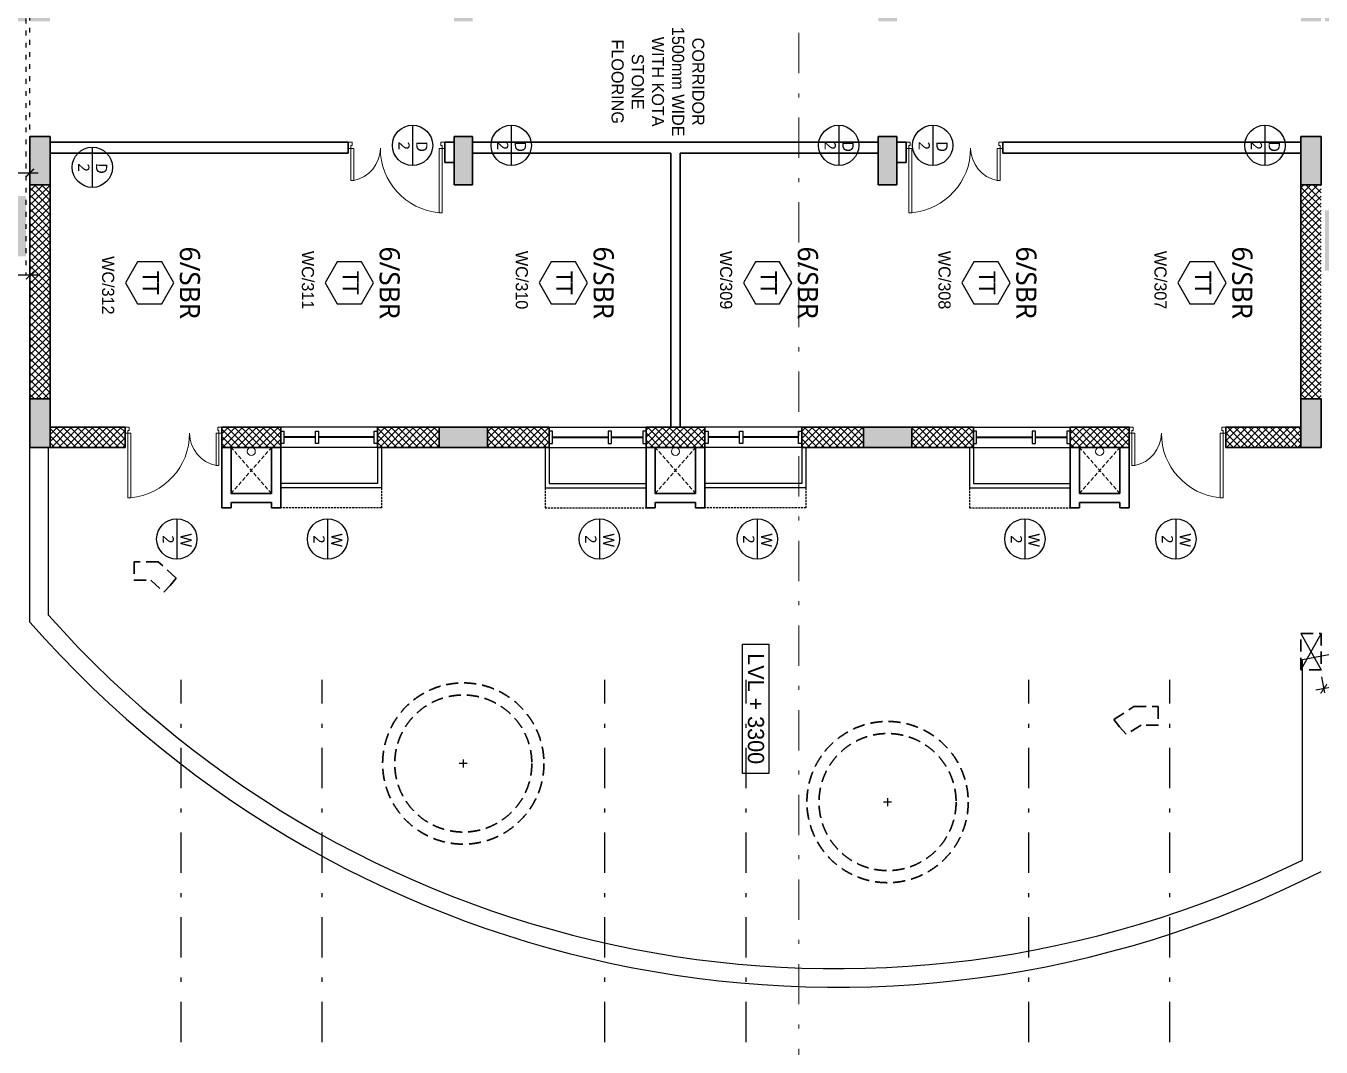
# Model space of a CAD drawing. Header units: millimetres. Extents: x -1127141 to 1597693, y -1835560 to -399335.
# Drawn here: x 1283221 to 1299282, y -503678 to -491010 of the extents above; entities that cross this region are included whole.
import ezdxf
from ezdxf.enums import TextEntityAlignment as Align

# ---------------------------------------------------------------- set-up
doc = ezdxf.new("R2010")
doc.units = ezdxf.units.MM
doc.header["$MEASUREMENT"] = 0
doc.header["$PDMODE"] = 67
for name, pattern in [('ACAD_ISO03W100', [30, 12, -18]), ('Dash dot', [21, 10, -5, 1, -5]), ('DASHED', [0.75, 0.5, -0.25]), ('HIDDEN', [0.375, 0.25, -0.125]), ('HIDDEN2', [4.7625, 3.175, -1.5875])]:
    doc.linetypes.add(name, pattern=pattern)
for name, color, linetype in [('A-Anno Tags', 6, 'Continuous'), ('A-Steps', 3, 'Continuous'), ('A-Wall Patt', 8, 'Continuous'), ('A-Window', 4, 'Continuous'), ('Anno_Frames', 7, 'Continuous'), ('COLUMN', 5, 'Continuous'), ('S-Conc Patt', 9, 'Continuous')]:
    doc.layers.add(name, color=color, linetype=linetype)
for name, color, linetype, lineweight in [('A-Detail Lines', 8, 'Continuous', 25), ('A-Door', 4, 'Continuous', 9), ('A-Wall Sec', 1, 'Continuous', 30), ('column hatch', 12, 'Continuous', 5), ('rwp', 231, 'Continuous', 5), ('S-Concrete', 40, 'Continuous', 30), ('Section lines', 8, 'Continuous', 13), ('shaft', 252, 'HIDDEN2', 5)]:
    doc.layers.add(name, color=color, linetype=linetype, lineweight=lineweight)
doc.styles.add('IIITD @ 100', font='trebuc.ttf', dxfattribs={"height": 210})
doc.styles.get("Standard").update_dxf_attribs({"font": 'trebuc.ttf'})
doc.dimstyles.new('IIITD_WD_M @ 100', dxfattribs={"dimscale": 100, "dimtxt": 1.5, "dimasz": 1, "dimexe": 0.5, "dimexo": 0.25, "dimgap": 0.3, "dimtad": 1, "dimdec": 0, "dimrnd": 5, "dimzin": 0, "dimdsep": 46, "dimtxsty": 'Standard', "dimblk": 'ARCHTICK', "dimcen": 0.2, "dimdle": 1, "dimclrd": 256, "dimclre": 256, "dimadec": 0, "dimazin": 0, "dimtfac": 1, "dimtdec": 0, "dimtofl": 0, "dimtmove": 0, "dimatfit": 0, "dimfxl": 2, "dimfxlon": 1, "dimtolj": 1, "dimtzin": 0, "dimlwd": -1, "dimlwe": -1, "dimarcsym": 0})
pattern_1 = [(315, (1445308.53, 119140.81), (44.194174, 44.194174), []), (45, (1445308.53, 119140.81), (-44.194174, 44.194174), [])]

# ---------------------------------------------------------------- blocks, each defined once
blk = doc.blocks.new('W 1200')
at = {"layer": 'A-Window', "linetype": 'HIDDEN', "ltscale": 100}
for p, q in [((552588, 7900), (552588, 9150)), ((552838, 7900), (552588, 7900))]:
    blk.add_line(p, q, dxfattribs=at)
at = {"layer": 'A-Window', "color": 2, "lineweight": 40}
for p, q in [((553463, 8720), (553463, 9110)), ((553463, 7990), (553463, 8680))]:
    blk.add_line(p, q, dxfattribs=at)
at = {"layer": 'A-Window', "color": 5}
for points in [[(553338, 7900), (552838, 7900), (552838, 9150)], [(553338, 7950), (552888, 7950), (552888, 9150)]]:
    blk.add_lwpolyline(points, dxfattribs=at)
at = {"layer": 'A-Window'}
for points in [[(553338, 7950), (553338, 9150)], [(553588, 7950), (553588, 9150)], [(553388, 8680), (553388, 8720), (553538, 8720), (553538, 8680), (553388, 8680)]]:
    blk.add_lwpolyline(points, dxfattribs=at)
for points in [[(553388, 9150), (553538, 9150), (553538, 9110), (553388, 9110)], [(553388, 7990), (553538, 7990), (553538, 7950), (553388, 7950)]]:
    blk.add_lwpolyline(points, close=True, dxfattribs=at)
blk = doc.blocks.new('*U29')
at = {"layer": 'A-Anno Tags'}
blk.add_lwpolyline([(-250, 0), (250, 0)], dxfattribs=at)
blk.add_circle((0, 0), 250, dxfattribs=at)
at = {"layer": 'Anno_Frames', "color": 7}
for tag, rotation, p in [('ENTITY', 359.7608, (15, 185)), ('ENTITYNO', 0.1757, (4, -36))]:
    blk.add_attdef(tag, text='', height=140, rotation=rotation, dxfattribs=at).set_placement(p, align=Align.TOP_CENTER)
blk = doc.blocks.new('Room Tag with Finish')
blk.add_lwpolyline([(0, 0), (-2.6, -1.5), (-2.6, -4.5), (0, -6), (2.6, -4.5), (2.6, -1.5)], close=True)
at = {"layer": 'Anno_Frames'}
blk.add_attdef('ROOM_NAME', text='', height=2.5, dxfattribs=at).set_placement((0, 0), align=Align.BOTTOM_CENTER)
blk.add_attdef('FF', text='', height=2, dxfattribs=at).set_placement((0, -1.85), align=Align.TOP_CENTER)
blk = doc.blocks.new('_ArchTick')
at = {"color": 0, "linetype": 'ByBlock', "const_width": 0.15}
blk.add_lwpolyline([(-0.5, -0.5), (0.5, 0.5)], dxfattribs=at)
blk = doc.blocks.new('*D62')
at = {"layer": 'A-Anno Tags', "transparency": 16777216}
for p, q in [((1301558, -498643), (1301597, -498841)), ((1301685, -498772), (1299217, -499252)), ((1299286, -499084), (1299325, -499282))]:
    blk.add_line(p, q, dxfattribs=at)
at = {"layer": 'Defpoints', "color": 0, "transparency": 16777216}
for p in [(1301553, -498618), (1299282, -499060), (1299315, -499233)]:
    blk.add_point(p, dxfattribs=at)
at = {"layer": 'A-Anno Tags', "transparency": 16777216, "xscale": 100, "yscale": 100, "zscale": 100}
for p, rotation in [((1301587, -498792), 10.99999999971052), ((1299315, -499233), 190.9999999997105)]:
    blk.add_blockref('_ArchTick', p, dxfattribs=dict(at, rotation=rotation))
at = {"layer": 'A-Anno Tags', "color": 0, "transparency": 16777216, "insert": (1300471, -499117), "char_height": 150, "attachment_point": 5, "rotation": 191}
blk.add_mtext('\\A1;2315', dxfattribs=at)
blk = doc.blocks.new('Section Grp abc')
at = {"layer": 'Section lines', "linetype": 'Dash dot', "ltscale": 50}
blk.add_line((603938, -152501), (625819, -152501), dxfattribs=at)
blk = doc.blocks.new('column 2.03')
at = {"layer": 'S-Conc Patt'}
h = blk.add_hatch(color=256, dxfattribs=at)
h.paths.add_polyline_path([(540567, -135247), (541303, -135104), (541351, -135349), (540615, -135493)])
h.paths.add_polyline_path([(524899, -138549), (524852, -138304), (525872, -138105), (525920, -138351)])
h.paths.add_polyline_path([(537562, -136088), (537515, -135842), (538535, -135644), (538583, -135889)])
h.paths.add_polyline_path([(534396, -136703), (534349, -136458), (535370, -136259), (535417, -136505)])
h.paths.add_polyline_path([(531231, -137318), (531183, -137073), (532204, -136875), (532252, -137120)])
h.paths.add_polyline_path([(528065, -137934), (528017, -137688), (529038, -137490), (529086, -137735)])
h.paths.add_polyline_path([(535977, -127931), (535929, -127685), (536950, -127487), (536998, -127732)])
h.paths.add_polyline_path([(532811, -128546), (532763, -128301), (533784, -128102), (533832, -128348)])
h.paths.add_polyline_path([(529645, -129159), (529597, -128914), (530618, -128715), (530666, -128961)])
h.paths.add_polyline_path([(520148, -131005), (520100, -130760), (521121, -130562), (521168, -130807)])
h.paths.add_polyline_path([(523313, -130390), (523266, -130145), (524286, -129946), (524334, -130192)])
h.paths.add_polyline_path([(526479, -129775), (526431, -129529), (527452, -129331), (527500, -129576)])
h.paths.add_polyline_path([(534601, -133067), (534645, -133292), (533909, -133435), (533865, -133210)])
h.paths.add_polyline_path([(534271, -131369), (534315, -131595), (533579, -131738), (533535, -131512)])
h.paths.add_polyline_path([(528270, -134297), (528314, -134523), (527578, -134666), (527534, -134440)])
h.paths.add_polyline_path([(527940, -132600), (527984, -132826), (527248, -132969), (527204, -132743)])
h.paths.add_polyline_path([(521917, -135532), (521961, -135758), (521225, -135901), (521181, -135675)])
h.paths.add_polyline_path([(521587, -133835), (521631, -134060), (520895, -134203), (520851, -133978)])
h.paths.add_polyline_path([(544878, -132790), (544734, -132054), (544980, -132007), (545123, -132743)])
h.paths.add_polyline_path([(517960, -142269), (517210, -142269), (517210, -142019), (517960, -142019)])
h.paths.add_polyline_path([(514865, -142269), (514115, -142269), (514115, -142019), (514865, -142019)])
h.paths.add_polyline_path([(511830, -142269), (511080, -142269), (511080, -142019), (511830, -142019)])
h.paths.add_polyline_path([(540791, -131864), (540202, -131979), (540246, -132204), (540835, -132090)])
h.paths.add_polyline_path([(544283, -129733), (544140, -128997), (544385, -128949), (544529, -129685)])
h.paths.add_polyline_path([(543544, -125930), (543401, -125194), (543646, -125146), (543789, -125882)])
h.paths.add_polyline_path([(539190, -126012), (539631, -125926), (539675, -126152), (539234, -126238)])
h.paths.add_polyline_path([(539780, -128474), (539694, -128032), (539920, -127989), (540006, -128430)])
h.paths.add_polyline_path([(541523, -126017), (541438, -125575), (541663, -125531), (541749, -125973)])
h.paths.add_polyline_path([(542306, -130041), (542220, -129599), (542446, -129555), (542531, -129997)])
h.paths.add_polyline_path([(542125, -127906), (541683, -127992), (541639, -127766), (542081, -127680)])
h.paths.add_polyline_path([(540306, -129975), (540392, -130417), (540166, -130460), (540080, -130019)])
h.paths.add_polyline_path([(515810, -129110), (515073, -129253), (515026, -129008), (515762, -128865)])
h.paths.add_polyline_path([(517979, -134770), (517865, -134181), (518091, -134137), (518205, -134726)])
h.paths.add_polyline_path([(517279, -136669), (516543, -136812), (516499, -136586), (517235, -136443)])
h.paths.add_polyline_path([(517859, -130220), (517123, -130363), (517075, -130117), (517811, -129974)])
h.paths.add_polyline_path([(516895, -142569), (516295, -142569), (516295, -142319), (516895, -142319)])
h.paths.add_polyline_path([(511830, -142569), (511080, -142569), (511080, -142319), (511830, -142319)])
h.paths.add_polyline_path([(519550, -142319), (520150, -142319), (520150, -142569), (519550, -142569)])
h.paths.add_polyline_path([(514865, -142569), (514115, -142569), (514115, -142319), (514865, -142319)])
h.paths.add_polyline_path([(516949, -134971), (516213, -135114), (516165, -134868), (516901, -134725)])
h.paths.add_polyline_path([(517957, -140158), (517221, -140302), (517173, -140056), (517909, -139913)])
h.paths.add_polyline_path([(517577, -128767), (516840, -128910), (516793, -128664), (517529, -128521)])
h.paths.add_polyline_path([(512267, -129799), (511531, -129942), (511483, -129696), (512220, -129553)])
h.paths.add_polyline_path([(513410, -135658), (512674, -135802), (512626, -135556), (513362, -135413)])
h.paths.add_polyline_path([(522640, -139248), (521830, -139406), (521782, -139160), (522592, -139003)])
h.paths.add_polyline_path([(511330, -135808), (511330, -136456), (511080, -136456), (511080, -135856)])
h.paths.add_polyline_path([(533146, -169460), (532396, -169460), (532396, -169210), (533146, -169210)])
h.paths.add_polyline_path([(533146, -164180), (532396, -164180), (532396, -163950), (533146, -163950)])
h.paths.add_polyline_path([(533146, -160650), (532396, -160650), (532396, -160400), (533146, -160400)])
h.paths.add_polyline_path([(533146, -165910), (532396, -165910), (532396, -165680), (533146, -165680)])
h.paths.add_polyline_path([(527886, -169460), (527136, -169460), (527136, -169210), (527886, -169210)])
h.paths.add_polyline_path([(527886, -164180), (527136, -164180), (527136, -163950), (527886, -163950)])
h.paths.add_polyline_path([(527886, -160650), (527136, -160650), (527136, -160400), (527886, -160400)])
h.paths.add_polyline_path([(527886, -165910), (527136, -165910), (527136, -165680), (527886, -165680)])
h.paths.add_polyline_path([(522626, -164180), (521876, -164180), (521876, -163950), (522626, -163950)])
h.paths.add_polyline_path([(517781, -158380), (517031, -158380), (517031, -158630), (517781, -158630)])
h.paths.add_polyline_path([(514115, -158380), (514865, -158380), (514865, -158630), (514115, -158630)])
h.paths.add_polyline_path([(511080, -158380), (511830, -158380), (511830, -158630), (511080, -158630)])
h.paths.add_polyline_path([(542531, -160650), (541931, -160650), (541931, -160400), (542531, -160400)])
h.paths.add_polyline_path([(517856, -160400), (517106, -160400), (517106, -160650), (517856, -160650)])
h.paths.add_polyline_path([(522626, -160650), (521876, -160650), (521876, -160400), (522626, -160400)])
h.paths.add_polyline_path([(538331, -160650), (537731, -160650), (537731, -160400), (538331, -160400)])
h.paths.add_polyline_path([(541931, -163950), (542531, -163950), (542531, -164180), (541931, -164180)])
h.paths.add_polyline_path([(538331, -164180), (537731, -164180), (537731, -163950), (538331, -163950)])
h.paths.add_polyline_path([(519656, -170420), (518906, -170420), (518906, -170170), (519656, -170170)])
h.paths.add_polyline_path([(511330, -165930), (511330, -165180), (511080, -165180), (511080, -165930)])
h.paths.add_polyline_path([(514251, -165930), (513501, -165930), (513501, -165680), (514251, -165680)])
h.paths.add_polyline_path([(519656, -171900), (518906, -171900), (518906, -171650), (519656, -171650)])
h.paths.add_polyline_path([(517856, -171900), (517106, -171900), (517106, -171650), (517856, -171650)])
h.paths.add_polyline_path([(517856, -165930), (517106, -165930), (517106, -165680), (517856, -165680)])
h.paths.add_polyline_path([(517856, -164180), (517106, -164180), (517106, -163950), (517856, -163950)])
h.paths.add_polyline_path([(518906, -166280), (518906, -165680), (519136, -165680), (519136, -166280)])
h.paths.add_polyline_path([(540096, -166130), (540096, -165680), (540326, -165680), (540326, -166130)])
h.paths.add_polyline_path([(537811, -165680), (538261, -165680), (538261, -165910), (537811, -165910)])
h.paths.add_polyline_path([(540096, -170170), (540096, -169720), (540326, -169720), (540326, -170170)])
h.paths.add_polyline_path([(537916, -170170), (537916, -169720), (538146, -169720), (538146, -170170)])
h.paths.add_polyline_path([(540326, -168040), (539876, -168040), (539876, -167810), (540326, -167810)])
h.paths.add_polyline_path([(537916, -168150), (537916, -167700), (538146, -167700), (538146, -168150)])
h.paths.add_polyline_path([(542116, -166280), (542116, -165680), (542346, -165680), (542346, -166280)])
h.paths.add_polyline_path([(522366, -170420), (522366, -169670), (522116, -169670), (522116, -170420)])
h.paths.add_polyline_path([(542096, -170169), (542096, -169569), (542346, -169569), (542346, -170169)])
h.paths.add_polyline_path([(511080, -158080), (511830, -158080), (511830, -158330), (511080, -158330)])
h.paths.add_polyline_path([(520150, -158330), (519550, -158330), (519550, -158080), (520150, -158080)])
h.paths.add_polyline_path([(516295, -147580), (516895, -147580), (516895, -147810), (516295, -147810)])
h.paths.add_polyline_path([(516895, -158330), (516295, -158330), (516295, -158080), (516895, -158080)])
h.paths.add_polyline_path([(516295, -152840), (516895, -152840), (516895, -153070), (516295, -153070)])
h.paths.add_polyline_path([(514865, -147810), (514265, -147810), (514265, -147580), (514865, -147580)])
h.paths.add_polyline_path([(514865, -153070), (514265, -153070), (514265, -152840), (514865, -152840)])
h.paths.add_polyline_path([(514115, -158080), (514865, -158080), (514865, -158330), (514115, -158330)])
h.paths.add_polyline_path([(514251, -171900), (513501, -171900), (513501, -171650), (514251, -171650)])
h.paths.add_polyline_path([(511330, -147395), (511330, -147995), (511080, -147995), (511080, -147395)])
h.paths.add_polyline_path([(511330, -152654), (511330, -153255), (511080, -153255), (511080, -152654)])
h.paths.add_polyline_path([(520150, -147394), (520150, -147994), (519900, -147994), (519900, -147394)])
h.paths.add_polyline_path([(520150, -152655), (520150, -153255), (519900, -153255), (519900, -152655)])
h.paths.add_polyline_path([(522346, -165680), (522346, -166430), (522116, -166430), (522116, -165680)])
edge = h.paths.add_edge_path()
edge.add_line((547866, -169460), (547116, -169460))
edge.add_line((547116, -169210), (547866, -169210))
edge.add_line((547116, -169460), (547116, -169210))
edge.add_line((547866, -164180), (547116, -164180))
edge.add_line((547116, -163950), (547866, -163950))
edge.add_line((547116, -164180), (547116, -163950))
edge.add_line((547866, -160650), (547116, -160650))
edge.add_line((547116, -160400), (547866, -160400))
edge.add_line((547116, -160650), (547116, -160400))
edge.add_line((547866, -165910), (547116, -165910))
edge.add_line((547116, -165680), (547866, -165680))
edge.add_line((547116, -165910), (547116, -165680))
h.paths.add_polyline_path([(558386, -164180), (557636, -164180), (557636, -163950), (558386, -163950)])
h.paths.add_polyline_path([(558386, -160650), (557636, -160650), (557636, -160400), (558386, -160400)])
h.paths.add_polyline_path([(558146, -165680), (558146, -166430), (557916, -166430), (557916, -165680)])
h.paths.add_polyline_path([(553126, -169460), (552376, -169460), (552376, -169210), (553126, -169210)])
h.paths.add_polyline_path([(553126, -164180), (552376, -164180), (552376, -163950), (553126, -163950)])
h.paths.add_polyline_path([(553126, -160650), (552376, -160650), (552376, -160400), (553126, -160400)])
h.paths.add_polyline_path([(553126, -165910), (552376, -165910), (552376, -165680), (553126, -165680)])
h.paths.add_polyline_path([(547866, -169460), (547116, -169460), (547116, -169210), (547866, -169210)], flags=17)
h.paths.add_polyline_path([(547866, -164180), (547116, -164180), (547116, -163950), (547866, -163950)], flags=17)
h.paths.add_polyline_path([(547866, -160650), (547116, -160650), (547116, -160400), (547866, -160400)], flags=17)
h.paths.add_polyline_path([(547866, -165910), (547116, -165910), (547116, -165680), (547866, -165680)], flags=17)
h.paths.add_polyline_path([(565551, -171255), (565551, -170655), (565301, -170655), (565301, -171255)])
h.paths.add_polyline_path([(565551, -160650), (564951, -160650), (564951, -160400), (565551, -160400)])
h.paths.add_polyline_path([(561351, -160650), (560751, -160650), (560751, -160400), (561351, -160400)])
h.paths.add_polyline_path([(565551, -164180), (564951, -164180), (564951, -163950), (565551, -163950)])
h.paths.add_polyline_path([(561351, -164180), (560751, -164180), (560751, -163950), (561351, -163950)])
h.paths.add_polyline_path([(565551, -166430), (565551, -165680), (565301, -165680), (565301, -166430)])
h.paths.add_polyline_path([(560601, -171255), (561351, -171255), (561351, -171005), (560601, -171005)])
h.paths.add_polyline_path([(561351, -166430), (561351, -165680), (561121, -165680), (561121, -166430)])
h.paths.add_polyline_path([(557896, -171255), (557896, -170505), (558146, -170505), (558146, -171255)])
at = {"layer": 'A-Detail Lines'}
for p, q in [((522459, -142319), (522909, -142569)), ((522459, -142569), (522909, -142319)), ((524500, -147695), (524600, -147695)), ((524550, -147645), (524550, -147745)), ((524022, -152956), (524122, -152956)), ((524072, -152906), (524072, -153006))]:
    blk.add_line(p, q, dxfattribs=at)
at = {"layer": 'S-Concrete', "lineweight": 35}
for p, q in [((516295, -142569), (516295, -142319)), ((516295, -142319), (516895, -142319)), ((516895, -142319), (516895, -142569)), ((519550, -142569), (519550, -142319)), ((519550, -142319), (520150, -142319)), ((520150, -142319), (520150, -142569)), ((516895, -142569), (516295, -142569)), ((520150, -142569), (519550, -142569)), ((523526, -144891), (523526, -144891)), ((519900, -147994), (519900, -147394)), ((519900, -147394), (520150, -147394)), ((520150, -147394), (520150, -147994)), ((516295, -147810), (516295, -147580)), ((516295, -147580), (516895, -147580)), ((516895, -147580), (516895, -147810)), ((516895, -147810), (516295, -147810)), ((520150, -147994), (519900, -147994)), ((519900, -153255), (519900, -152655)), ((519900, -152655), (520150, -152655)), ((520150, -152655), (520150, -153255)), ((516295, -153070), (516295, -152840)), ((516295, -152840), (516895, -152840)), ((516895, -152840), (516895, -153070)), ((516895, -153070), (516295, -153070)), ((520150, -153255), (519900, -153255)), ((516295, -158330), (516295, -158080)), ((516295, -158080), (516895, -158080)), ((516895, -158080), (516895, -158330)), ((519550, -158330), (519550, -158080)), ((519550, -158080), (520150, -158080)), ((520150, -158080), (520150, -158330)), ((516895, -158330), (516295, -158330)), ((520150, -158330), (519550, -158330))]:
    blk.add_line(p, q, dxfattribs=at)
at = {"layer": 'S-Concrete', "linetype": 'DASHED', "lineweight": 35, "ltscale": 300}
for p, q in [((523366, -144640), (523366, -144340)), ((523366, -144340), (523596, -144340)), ((523596, -144340), (523596, -144549)), ((523526, -144891), (523366, -144640)), ((523596, -144549), (523708, -144737)), ((523615, -144818), (523526, -144891)), ((523708, -144737), (523615, -144818)), ((521773, -156518), (521569, -156738)), ((521862, -156591), (521773, -156518)), ((521569, -156738), (521569, -157038)), ((521799, -156830), (521945, -156670)), ((521945, -156670), (521862, -156591)), ((521799, -157038), (521799, -156830)), ((521569, -157038), (521799, -157038))]:
    blk.add_line(p, q, dxfattribs=at)
blk.add_lwpolyline([(522459, -142319), (522909, -142319), (522909, -142569), (522459, -142569)], close=True, dxfattribs=at)
for centre, radius in [((524550, -147695), 1000), ((524550, -147695), 850), ((524072, -152956), 1000), ((524072, -152956), 850)]:
    blk.add_circle(centre, radius, dxfattribs=at)
blk = doc.blocks.new('*D416')
at = {"layer": 'A-Anno Tags', "color": 8, "transparency": 16777216}
for p, q in [((-285173, 47454), (-285541, 47454)), ((-285066, 47266), (-285173, 47454)), ((-285316, 47266), (-284816, 47266))]:
    blk.add_line(p, q, dxfattribs=at)
at = {"layer": 'A-Anno Tags', "color": 254, "transparency": 16777216}
for p, q in [((-285216, 47166), (-285216, 47316)), ((-284916, 47266), (-284916, 47216))]:
    blk.add_line(p, q, dxfattribs=at)
at = {"layer": 'Defpoints', "color": 0, "transparency": 16777216}
for p in [(-284916, 47266), (-284916, 47266), (-285216, 46480)]:
    blk.add_point(p, dxfattribs=at)
at = {"layer": 'A-Anno Tags', "color": 8, "transparency": 16777216, "xscale": 100, "yscale": 100, "zscale": 100, "rotation": 180}
blk.add_blockref('_ArchTick', (-285216, 47266), dxfattribs=at)
at = {"layer": 'A-Anno Tags', "color": 8, "transparency": 16777216, "xscale": 100, "yscale": 100, "zscale": 100}
blk.add_blockref('_ArchTick', (-284916, 47266), dxfattribs=at)
at = {"layer": 'A-Anno Tags', "color": 0, "transparency": 16777216, "insert": (-285357, 47560), "char_height": 150, "attachment_point": 5}
blk.add_mtext('\\A1;300', dxfattribs=at)
blk = doc.blocks.new('*D418')
at = {"layer": 'A-Anno Tags', "color": 254, "transparency": 16777216}
for p, q in [((-285941, 46095), (-285941, 45945)), ((-284916, 46070), (-284916, 45945))]:
    blk.add_line(p, q, dxfattribs=at)
at = {"layer": 'A-Anno Tags', "color": 8, "transparency": 16777216}
blk.add_line((-284816, 45995), (-286041, 45995), dxfattribs=at)
at = {"layer": 'Defpoints', "color": 0, "transparency": 16777216}
for p in [(-285941, 46174), (-284916, 46095), (-285941, 45995)]:
    blk.add_point(p, dxfattribs=at)
at = {"layer": 'A-Anno Tags', "color": 8, "transparency": 16777216, "xscale": 100, "yscale": 100, "zscale": 100, "rotation": 180}
blk.add_blockref('_ArchTick', (-285941, 45995), dxfattribs=at)
at = {"layer": 'A-Anno Tags', "color": 8, "transparency": 16777216, "xscale": 100, "yscale": 100, "zscale": 100}
blk.add_blockref('_ArchTick', (-284916, 45995), dxfattribs=at)
at = {"layer": 'A-Anno Tags', "color": 0, "transparency": 16777216, "insert": (-285429, 46116), "char_height": 150, "attachment_point": 5}
blk.add_mtext('\\A1;EQ', dxfattribs=at)
blk = doc.blocks.new('Door 1200')
at = {"layer": 'A-Door', "color": 5, "lineweight": 18}
for p, q in [((524084, 16182), (524084, 16132)), ((524084, 16182), (524159, 16182)), ((524084, 16132), (524124, 16132)), ((524124, 16147), (524124, 16132)), ((524159, 16147), (524124, 16147)), ((524159, 16182), (524159, 16147)), ((524159, 16147), (524557, 16147)), ((524159, 16112), (524159, 16147)), ((524159, 16112), (524557, 16112)), ((524557, 16147), (524557, 16112)), ((524084, 15032), (524124, 15032)), ((524084, 14982), (524084, 15032)), ((524084, 14982), (524159, 14982)), ((524124, 15017), (524124, 15032)), ((524159, 15017), (524124, 15017)), ((524159, 15052), (524159, 15017)), ((524159, 15052), (524958, 15052)), ((524159, 14982), (524159, 15017)), ((524159, 15017), (524958, 15017)), ((524958, 15017), (524958, 15052))]:
    blk.add_line(p, q, dxfattribs=at)
at = {"layer": 'A-Door', "lineweight": 18}
for centre, radius, start, end in [((524155, 16193), 411, 270.5695, 348.692), ((524157, 14978), 804, 5.3147, 89.8716)]:
    blk.add_arc(centre, radius, start, end, dxfattribs=at)
blk = doc.blocks.new('4w5t4554yg')
at = {"layer": 'A-Anno Tags'}
dim = blk.add_linear_dim(base=(-284916.5, 47265.6), p1=(-285216.5, 46480.2), p2=(-284916.5, 47265.6), angle=180, dimstyle='IIITD_WD_M @ 100', override={"dimtmove": 1}, dxfattribs=at)
dim.commit()
dim.dimension.update_dxf_attribs({"geometry": '*D416', "text_midpoint": (-285203.1, 47453.5), "dimtype": 128})
dim = blk.add_linear_dim(base=(-285941.5, 45995.4), p1=(-284916.5, 46095), p2=(-285941.5, 46173.7), angle=180, text='EQ', dimstyle='IIITD_WD_M @ 100', dxfattribs=at)
dim.commit()
dim.dimension.update_dxf_attribs({"geometry": '*D418', "text_midpoint": (-285429, 46116)})

msp = doc.modelspace()

# ---------------------------------------------------------------- hatches: boundary and pattern name
at = {"layer": 'A-Wall Patt'}
h = msp.add_hatch(dxfattribs=at)
h.set_pattern_fill('ANSI37', color=256, scale=500, style=0)
h.set_pattern_definition([(315, (1301289.74, -493941.75), (44.19417, 44.19417), []), (45, (1301289.74, -493941.75), (-44.19417, 44.19417), [])])
h.paths.add_polyline_path([(1301443.6, -494048.2), (1301443, -494045.1), (1301442.3, -494045.2), (1301398.2, -493818.2), (1301081.7, -493818.2), (1301081.7, -494048.2)])
h.paths.add_polyline_path([(1301966.8, -496739.8), (1302211.5, -496692.2), (1301687.7, -493997.5), (1301443, -494045.1)])
h.paths.add_polyline_path([(1301299.2, -493309), (1301544.6, -493261.3), (1301302.3, -492014.7), (1301056.9, -492062.4)])
h.paths.add_polyline_path([(1299281.7, -495638.3), (1299281.7, -492983.3), (1299031.7, -492983.3), (1299031.7, -495638.3)])
h.paths.add_polyline_path([(1299281.7, -490353.3), (1299281.7, -487768.3), (1299031.7, -487768.3), (1299031.7, -490353.3)])
h.paths.add_polyline_path([(1299031.7, -496238.2), (1299031.7, -495988.3), (1298101, -495988.3), (1298101, -496239)])
h.paths.add_polyline_path([(1299031.7, -487418.3), (1299031.7, -487168.3), (1298101, -487168.3), (1298101, -487418.3)])
h = msp.add_hatch(dxfattribs=at)
h.set_pattern_fill('ANSI37', color=256, scale=500, style=0)
h.set_pattern_definition(pattern_1)
h.paths.add_polyline_path([(1283521, -490353.3), (1283521, -487768.3), (1283271, -487768.3), (1283271, -490353.3)])
h.paths.add_polyline_path([(1283521, -495638.3), (1283521, -492983.3), (1283271, -492983.3), (1283271, -495638.3)])
h.paths.add_polyline_path([(1284451, -496238.3), (1284451, -495988.3), (1283521, -495988.3), (1283521, -496238.3)])
h.paths.add_polyline_path([(1286381, -496239), (1286381, -495988.3), (1285651, -495988.3), (1285651, -496239)])
h = msp.add_hatch(dxfattribs=at)
h.set_pattern_fill('ANSI37', color=256, scale=500, style=0)
h.set_pattern_definition(pattern_1)
h.paths.add_polyline_path([(1289711, -496239), (1289711, -495988.3), (1288946, -495988.3), (1288946, -496238.3)])
h.paths.add_polyline_path([(1288346, -496238.3), (1288346, -495988.3), (1287581, -495988.3), (1287581, -496238.3)])
h = msp.add_hatch(dxfattribs=at)
h.set_pattern_fill('ANSI37', color=256, scale=500, style=0)
h.set_pattern_definition(pattern_1)
h.paths.add_polyline_path([(1296901, -496238.3), (1296901, -495988.3), (1296171, -495988.3), (1296171, -496238.3)])
h.paths.add_polyline_path([(1294971, -496238.3), (1294971, -495988.3), (1294206.7, -495988.3), (1294206.7, -496238.3)])
h.paths.add_polyline_path([(1293606.7, -496238.4), (1293606.7, -495988.3), (1292841, -495988.3), (1292841, -496239)])
h.paths.add_polyline_path([(1291641, -496239), (1291641, -495988.3), (1290911, -495988.3), (1290911, -496239)])

# ---------------------------------------------------------------- linework, layer by layer
at = {"layer": 'A-Anno Tags'}
msp.add_lwpolyline([(1292435.6, -498678.7), (1292435.6, -500282.3), (1292105.5, -500282.3), (1292105.5, -498678.7)], close=True, dxfattribs=at)
at = {"layer": 'A-Detail Lines', "linetype": 'ACAD_ISO03W100', "ltscale": 5}
for p, q in [((1283221.6, -487768.3), (1283221.6, -494093.8)), ((1283271.6, -494093.8), (1283271.6, -487768.3))]:
    msp.add_line(p, q, dxfattribs=at)
at = {"layer": 'A-Detail Lines', "linetype": 'Dash dot', "ltscale": 50}
for p, q in [((1285146, -503616.3), (1285146, -499122.7)), ((1286896, -503616.3), (1286896, -499122.7)), ((1290399.3, -503616.3), (1290399.3, -499122.7)), ((1292152.6, -503616.3), (1292152.6, -499122.7)), ((1295656, -503616.3), (1295656, -499122.7)), ((1297406, -503616.3), (1297406, -499122.7))]:
    msp.add_line(p, q, dxfattribs=at)
at = {"layer": 'A-Steps'}
for p, q in [((1283271, -498407.8), (1283271, -496238.3)), ((1283501, -498320.7), (1283501, -496238.3)), ((1299051.7, -498870.1), (1301735.2, -498348.4)), ((1299051.7, -501357.4), (1299051.7, -498870.1))]:
    msp.add_line(p, q, dxfattribs=at)
for radius, start, end in [(13077.7, 221.6658, 296.23549), (13307.7, 221.28758, 296.85309)]:
    msp.add_arc((1293270.5, -489626.8), radius, start, end, dxfattribs=at)
at = {"layer": 'A-Wall Patt'}
for p, q in [((1285769.3, -496238.3), (1285770, -496239)), ((1285910.7, -496238.3), (1285911.5, -496239)), ((1285981.5, -496238.3), (1285982.2, -496239)), ((1286122.9, -496238.3), (1286123.6, -496239)), ((1286193.6, -496238.3), (1286194.3, -496239)), ((1291072.6, -496238.3), (1291073.3, -496239)), ((1291214, -496238.3), (1291214.8, -496239)), ((1291284.8, -496238.3), (1291285.5, -496239)), ((1291426.2, -496238.3), (1291426.9, -496239)), ((1291496.9, -496238.3), (1291497.6, -496239)), ((1291638.3, -496238.3), (1291641, -496241)), ((1296310.2, -496238.3), (1296310.9, -496239)), ((1296380.9, -496238.3), (1296381.6, -496239)), ((1296522.4, -496238.3), (1296523.1, -496239)), ((1296593.1, -496238.3), (1296593.8, -496239)), ((1296734.5, -496238.3), (1296735.2, -496239)), ((1291526, -496974.5), (1291540.5, -496989))]:
    msp.add_line(p, q, dxfattribs=at)
at = {"layer": 'A-Wall Sec', "lineweight": 35}
for p, q in [((1283521, -492453.3), (1287216, -492453.3)), ((1287216, -492588.3), (1287216, -492453.3)), ((1288531, -492453.3), (1288416, -492453.3)), ((1288416, -492453.3), (1288416, -492703.3)), ((1288416, -492453.3), (1288531, -492453.3)), ((1288761, -492453.3), (1293791, -492453.3)), ((1294136, -492453.3), (1294021, -492453.3)), ((1294021, -492453.3), (1294136, -492453.3)), ((1294136, -492453.3), (1294136, -492703.3)), ((1295336, -492588.3), (1295336, -492453.3)), ((1295336, -492453.3), (1299031.7, -492453.3)), ((1283521, -492588.3), (1287216, -492588.3)), ((1288416, -492703.3), (1288531, -492703.3)), ((1288761, -492588.3), (1291218.5, -492588.3)), ((1291218.5, -492588.3), (1291218.5, -495988.3)), ((1291333.5, -492588.3), (1291333.5, -495988.3)), ((1291333.5, -492588.3), (1293791, -492588.3)), ((1294136, -492703.3), (1294021, -492703.3)), ((1295336, -492588.3), (1299031.7, -492588.3)), ((1283271, -492983.3), (1283271, -495778.3)), ((1283521, -492983.3), (1283521, -495778.3)), ((1299031.7, -495778.3), (1299031.7, -492983.3)), ((1284451, -495988.3), (1283521, -495988.3)), ((1284451, -496238.3), (1284451, -495988.3)), ((1285651, -495988.3), (1286381, -495988.3)), ((1285651, -496988.3), (1285651, -495988.3)), ((1286381, -495988.3), (1286381, -496988.3)), ((1288416.7, -495988.3), (1287581, -495988.3)), ((1287581, -496238.3), (1287581, -495988.3)), ((1289711, -495988.3), (1288946, -495988.3)), ((1289711, -496239), (1289711, -495988.3)), ((1290911, -495988.3), (1291641, -495988.3)), ((1290911, -496988.3), (1290911, -495988.3)), ((1291641, -495988.3), (1291641, -496988.3)), ((1293676.7, -495988.3), (1292841, -495988.3)), ((1292841, -496239), (1292841, -495988.3)), ((1294971, -495988.3), (1294136.7, -495988.3)), ((1294971, -496238.3), (1294971, -495988.3)), ((1296171, -495988.3), (1296901, -495988.3)), ((1296171, -496988.3), (1296171, -495988.3)), ((1296901, -495988.3), (1296901, -496988.3)), ((1299031.7, -495988.3), (1298101, -495988.3)), ((1298101, -496239), (1298101, -495988.3)), ((1284451, -496238.3), (1283521, -496238.3)), ((1286381, -496239), (1285651, -496239)), ((1285766, -496239), (1285766, -496809)), ((1286266, -496809), (1286266, -496239)), ((1288416.7, -496238.3), (1287581, -496238.3)), ((1289711, -496239), (1288946, -496238.3)), ((1291641, -496239), (1290911, -496239)), ((1291026, -496239), (1291026, -496809)), ((1291526, -496809), (1291526, -496239)), ((1293676.7, -496238.3), (1292841, -496239)), ((1294971, -496238.3), (1294136.7, -496238.3)), ((1296901, -496238.3), (1296171, -496238.3)), ((1296286, -496239), (1296286, -496809)), ((1296786, -496809), (1296786, -496239)), ((1299031.7, -496238.2), (1298101, -496239)), ((1285766, -496809), (1286266, -496809)), ((1291026, -496809), (1291526, -496809)), ((1296286, -496809), (1296786, -496809)), ((1285766, -496988.3), (1285651, -496988.3)), ((1285766, -496924), (1285766, -496988.3)), ((1286266, -496924), (1285766, -496924)), ((1286266, -496988.3), (1286266, -496924)), ((1286381, -496988.3), (1286266, -496988.3)), ((1291026, -496988.3), (1290911, -496988.3)), ((1291026, -496924), (1291026, -496988.3)), ((1291526, -496924), (1291026, -496924)), ((1291526, -496988.3), (1291526, -496924)), ((1291641, -496988.3), (1291526, -496988.3)), ((1296286, -496988.3), (1296171, -496988.3)), ((1296286, -496924), (1296286, -496988.3)), ((1296786, -496924), (1296286, -496924)), ((1296786, -496988.3), (1296786, -496924)), ((1296901, -496988.3), (1296786, -496988.3))]:
    msp.add_line(p, q, dxfattribs=at)
at = {"layer": 'rwp'}
for centre in [(1286016, -496289), (1291276, -496289), (1296536, -496289)]:
    msp.add_circle(centre, 50, dxfattribs=at)
at = {"layer": 'shaft', "ltscale": 15}
for p, q in [((1286266, -496809), (1285766, -496239)), ((1285766, -496809), (1286266, -496239)), ((1291526, -496809), (1291026, -496239)), ((1291026, -496809), (1291526, -496239)), ((1296786, -496809), (1296286, -496239)), ((1296286, -496809), (1296786, -496239))]:
    msp.add_line(p, q, dxfattribs=at)

# ---------------------------------------------------------------- block references
at = {"layer": 'A-Anno Tags'}
msp.add_blockref('4w5t4554yg', (1568187.4, -540099), dxfattribs=at)
at = {"layer": 'A-Anno Tags', "rotation": 270.0000000000001}
msp.add_blockref('Section Grp abc', (1445308.5, 119140.8), dxfattribs=at)
at = {"layer": 'A-Anno Tags', "xscale": 100, "yscale": 100, "zscale": 100, "rotation": 270.0000000000001}
for p in [(1285055.1, -494197.2), (1287532.4, -494197.2), (1290185, -494197.2), (1292717.8, -494197.2), (1295426.7, -494197.2), (1298104.7, -494197.2)]:
    msp.add_blockref('Room Tag with Finish', p, dxfattribs=at).add_auto_attribs({'ROOM_NAME': '6/SBR', 'FF': 'TT'})
at = {"layer": 'Anno_Frames', "rotation": 270.0000000000001}
for p, values in [((1288015.5, -492492.1), {'ENTITY': 'D', 'ENTITYNO': '2'}), ((1289238.8, -492492.1), {'ENTITY': 'D', 'ENTITYNO': '2'}), ((1293300.2, -492492.1), {'ENTITY': 'D', 'ENTITYNO': '2'}), ((1294466, -492492.1), {'ENTITY': 'D', 'ENTITYNO': '2'}), ((1298585.2, -492492.1), {'ENTITY': 'D', 'ENTITYNO': '2'}), ((1284044.4, -492763.6), {'ENTITY': 'D', 'ENTITYNO': '2'}), ((1285091.9, -497375.2), {'ENTITY': 'W', 'ENTITYNO': '2'}), ((1286961.5, -497375.2), {'ENTITY': 'W', 'ENTITYNO': '2'}), ((1290332, -497375.2), {'ENTITY': 'W', 'ENTITYNO': '2'}), ((1292290, -497375.2), {'ENTITY': 'W', 'ENTITYNO': '2'}), ((1295608.2, -497375.2), {'ENTITY': 'W', 'ENTITYNO': '2'}), ((1297481.3, -497375.2), {'ENTITY': 'W', 'ENTITYNO': '2'})]:
    msp.add_blockref('*U29', p, dxfattribs=at).add_auto_attribs(values)
at = {"layer": 'COLUMN', "rotation": 270.0000000000001}
msp.add_blockref('column 2.03', (1441600.8, 23911.9), dxfattribs=at)
at = {"layer": 'column hatch', "xscale": -1}
for name, p, rotation in [('Door 1200', (1303398.3, 31630.3), 90), ('W 1200', (1281760.6, -1049576.1), 270.0000000000001), ('W 1200', (1287020.6, -1049576.1), 270.0000000000001), ('Door 1200', (1313083.3, 28095.3), 90)]:
    msp.add_blockref(name, p, dxfattribs=dict(at, rotation=rotation))
at = {"layer": 'column hatch'}
for name, p, rotation in [('Door 1200', (1279153.6, 31630.3), 270.0000000000001), ('Door 1200', (1269468.6, 28095.3), 270.0000000000001), ('W 1200', (1295531.3, -1049576.1), 90.00000000000001), ('W 1200', (1300791.3, -1049576.1), 90.00000000000001)]:
    msp.add_blockref(name, p, dxfattribs=dict(at, rotation=rotation))

# ---------------------------------------------------------------- texts
at = {"layer": 'A-Anno Tags', "char_height": 150, "attachment_point": 5, "rotation": 270, "style": 'IIITD @ 100'}
for s, insert, width in [('{\\fCentury Gothic|b0|i0|c0|p34;CORRIDOR 1500mm WIDE WITH KOTA STONE FLOORING}', (1291057.7, -491701.9), 1590.864), ('{\\fCentury Gothic|b0|i0|c0|p34;WC/311}', (1286717, -494163), 739.56), ('{\\fCentury Gothic|b0|i0|c0|p34;WC/310}', (1289369.6, -494163), 739.56), ('{\\fCentury Gothic|b0|i0|c0|p34;WC/309}', (1291902.5, -494163), 739.56), ('{\\fCentury Gothic|b0|i0|c0|p34;WC/308}', (1294611.4, -494163), 739.56), ('{\\fCentury Gothic|b0|i0|c0|p34;WC/307}', (1297289.4, -494163), 739.56), ('{\\fCentury Gothic|b0|i0|c0|p34;WC/312}', (1284239.7, -494228.6), 739.56)]:
    msp.add_mtext(s, dxfattribs=dict(at, insert=insert, width=width))
at = {"layer": 'A-Anno Tags', "insert": (1292272.7, -500167.3), "char_height": 200, "attachment_point": 6, "rotation": 270}
msp.add_mtext('{\\fCentury Gothic|b0|i0|c0|p34;LVL + 3300}', dxfattribs=at)

# ---------------------------------------------------------------- dimensions: what is measured, and where the dimension line sits
at = {"layer": 'A-Anno Tags'}
dim = msp.add_aligned_dim(p1=(1301553.3, -498618.1), p2=(1299281.7, -499059.7), distance=176.7, dimstyle='IIITD_WD_M @ 100', dxfattribs=at)
dim.commit()
dim.dimension.update_dxf_attribs({"geometry": '*D62', "text_midpoint": (1300471.5, -499116.7)})

doc.saveas('drawing.dxf')
